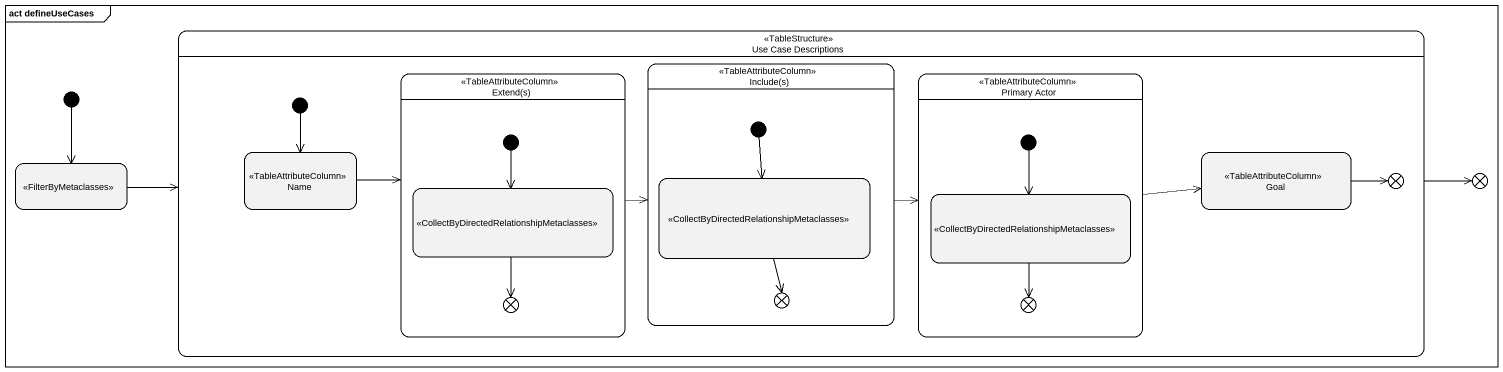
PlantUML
@startuml
mainframe act defineUseCases
hide empty description
state "Use Case Descriptions" as Use_Case_Descriptions <<TableStructure>> {
  state "Extend(s)" as Extend_s <<TableAttributeColumn>> {
    state " " as state2 <<CollectByDirectedRelationshipMetaclasses>>
    state flowfinal4 <<end>>
    [*] --> state2
  }
  state "Include(s)" as Include_s <<TableAttributeColumn>> {
    state " " as state3 <<CollectByDirectedRelationshipMetaclasses>>
    state flowfinal3 <<end>>
    [*] --> state3
  }
  state "Primary Actor" as Primary_Actor <<TableAttributeColumn>> {
    state " " as state4 <<CollectByDirectedRelationshipMetaclasses>>
    state flowfinal5 <<end>>
    [*] --> state4
  }
  state Name <<TableAttributeColumn>>
  state Goal <<TableAttributeColumn>>
  state flowfinal1 <<end>>
  [*] --> Name
}
state " " as state1 <<FilterByMetaclasses>>
state flowfinal2 <<end>>
[*] --> state1
Use_Case_Descriptions -right-> flowfinal2
Extend_s -right-> Include_s
Include_s -right-> Primary_Actor
Primary_Actor -right-> Goal
state1 -right-> Use_Case_Descriptions
Name -right-> Extend_s
Goal -right-> flowfinal1
state2 --> flowfinal4
state3 --> flowfinal3
state4 --> flowfinal5
@enduml
